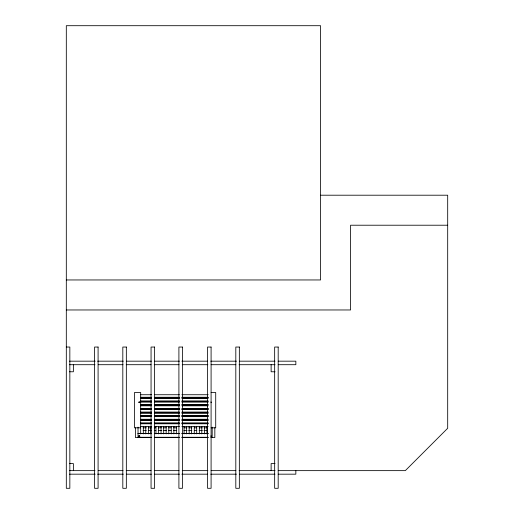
<?xml version="1.0" encoding="UTF-8"?>
<svg xmlns="http://www.w3.org/2000/svg" width="514" height="514" viewBox="0 0 514 514"><rect width="100%" height="100%" fill="white"/><g stroke="black" fill="none" stroke-linecap="round" stroke-linejoin="round"><path stroke-width="0.77" d="M139.133 435.602C138.105 436.836 140.598 436.836 139.57 435.602M210.978 402.745L211.299 402.314L210.978 401.89M210.978 436.643L211.299 436.219L210.978 435.801M320.563 195.204L447.688 195.204L447.688 428.265L405.315 470.644L278.19 470.644M447.688 225.216L350.58 225.216L350.58 309.968L66.312 309.968M66.312 279.957L320.563 279.957L320.563 25.7L66.312 25.7L66.312 488.3L69.84 488.3L69.84 347.046L66.312 347.046M69.519 361.175L95.199 361.175M97.609 361.175L123.289 361.175M126.502 361.175L151.379 361.175M154.592 361.175L179.47 361.175M181.879 361.175L207.56 361.175M210.772 361.175L236.453 361.175M239.665 361.175L274.977 361.175M278.19 361.175L295.846 361.175L295.846 364.702L278.19 364.702M69.448 364.702L94.987 364.702M98.193 364.702L123.013 364.702M126.213 364.702L151.032 364.702M154.232 364.702L179.052 364.702M182.258 364.702L207.874 364.702M211.081 364.702L235.9 364.702M239.1 364.702L275.048 364.702M69.448 371.77L73.373 371.77L73.373 364.702M275.048 371.77L271.122 371.77L271.122 364.702M211.081 392.497L215.713 392.497L215.713 427.809L211.081 427.809M140.418 394.733L151.585 394.733M154.772 394.733L179.489 394.733M181.885 394.733L208.196 394.733M140.418 397.251L151.585 397.251M154.772 397.251L179.489 397.251M181.885 397.251L208.196 397.251M140.418 397.656L151.585 397.656M154.772 397.656L179.489 397.656M181.885 397.656L208.196 397.656M140.675 397.797L151.084 397.797M154.29 397.797L179.11 397.797M182.309 397.797L207.932 397.797M140.418 398.421L151.585 398.421M154.772 398.421L179.489 398.421M181.885 398.421L208.196 398.421M140.418 401.01L151.585 401.01M154.772 401.01L179.489 401.01M181.885 401.01L208.196 401.01M140.418 401.293L151.585 401.293M154.772 401.293L179.489 401.293M181.885 401.293L208.196 401.293M138.825 402.121L151.585 402.121M154.772 402.121L179.489 402.121M181.885 402.121L208.196 402.121M140.418 404.756L151.585 404.756M154.772 404.756L179.489 404.756M181.885 404.756L208.196 404.756M140.418 404.897L151.585 404.897M154.772 404.897L179.489 404.897M181.885 404.897L208.196 404.897M140.418 405.803L151.585 405.803M154.772 405.803L179.489 405.803M181.885 405.803L208.196 405.803M140.418 409.382L151.585 409.382M154.772 409.382L179.489 409.382M181.885 409.382L208.196 409.382M140.418 409.433L151.585 409.433M154.772 409.433L179.489 409.433M181.885 409.433L208.196 409.433M140.418 412.08L151.585 412.029M154.772 412.029L179.489 412.08M181.885 412.08L208.196 412.029M140.418 412.941L151.585 412.941M154.772 412.941L179.489 412.941M181.885 412.941L208.196 412.941M140.418 413.038L151.585 413.038M154.772 413.038L179.489 413.038M181.885 413.038L208.196 413.038M140.418 415.582L151.585 415.582M154.772 415.582L179.489 415.582M181.885 415.582L208.196 415.582M140.418 415.678L151.585 415.678M154.772 415.678L179.489 415.678M181.885 415.678L208.196 415.678M140.418 416.501L151.585 416.501M154.772 416.501L179.489 416.501M181.885 416.501L208.196 416.501M140.418 416.642L151.585 416.642M154.772 416.642L179.489 416.642M181.885 416.642L208.196 416.642M140.418 419.276L151.585 419.276M154.772 419.276L179.489 419.276M181.885 419.276L208.196 419.276M140.418 420.066L151.585 420.066M154.772 420.066L179.489 420.066M181.885 420.066L208.196 420.066M140.418 420.253L151.585 420.253M154.772 420.253L179.489 420.253M181.885 420.253L208.196 420.253M140.418 422.874L151.585 422.874M154.772 422.874L179.489 422.874M181.885 422.874L208.196 422.874M140.418 423.536L151.585 423.536M154.772 423.536L179.489 423.536M181.885 423.536L208.196 423.536M140.418 423.78L151.585 423.78M154.772 423.78L179.489 423.78M181.885 423.78L208.196 423.78M140.418 426.382L151.585 426.382M154.772 426.382L179.489 426.382M181.885 426.382L208.196 426.382M140.675 427.809L134.495 427.809L134.495 392.497L140.675 392.497L140.675 433.932M143.078 427.815L146.278 427.815M148.681 427.815L151.084 427.815M154.29 427.815L155.89 427.815M158.293 427.815L161.492 427.815M163.099 427.815L166.298 427.815M168.701 427.815L171.104 427.815M173.507 427.815L176.707 427.815M183.916 427.815L187.115 427.815M188.715 427.815L191.921 427.815M194.324 427.815L196.727 427.815M199.13 427.815L202.33 427.815M203.929 427.815L207.136 427.815M143.078 430.462L146.278 430.462M148.681 430.462L151.084 430.462M154.29 430.462L155.89 430.462M158.293 430.462L161.492 430.462M163.099 430.462L166.298 430.462M168.701 430.462L171.104 430.462M173.507 430.462L176.707 430.462M183.916 430.462L187.115 430.462M188.715 430.462L191.921 430.462M194.324 430.462L196.727 430.462M199.13 430.462L202.33 430.462M203.929 430.462L207.136 430.462M138.028 433.373L151.585 433.373M154.772 433.373L179.489 433.373M181.885 433.373L208.215 433.373M138.028 433.527L151.585 433.527M154.772 433.527L179.489 433.617M181.885 433.617L208.196 433.617M138.028 437.279L151.585 437.279M154.772 437.279L179.489 437.279M181.885 437.279L208.196 437.279M151.585 437.523L135.381 437.523L135.381 427.809M154.772 437.523L179.489 437.523M181.885 437.523L208.196 437.523M210.862 437.523L214.833 437.523L214.833 427.809M69.448 463.583L73.373 463.583L73.373 470.644M275.048 463.583L271.122 463.583L271.122 470.644M69.448 470.644L94.987 470.644M98.193 470.644L123.013 470.644M126.213 470.644L151.032 470.644M154.232 470.644L179.052 470.644M182.258 470.644L207.874 470.644M211.081 470.644L235.9 470.644M239.1 470.644L275.048 470.644M69.519 474.178L95.199 474.178M97.609 474.178L123.289 474.178M126.502 474.178L151.379 474.178M154.592 474.178L179.47 474.178M181.879 474.178L207.56 474.178M210.772 474.178L236.453 474.178M239.665 474.178L274.977 474.178M278.19 474.178L295.846 474.178L295.846 470.644M212.186 427.128L212.186 437.523M206.885 426.479L206.885 433.932M204.443 426.479L204.443 433.932M201.796 426.479L201.796 433.932M199.348 426.479L199.348 433.932M196.701 426.479L196.701 433.932M194.26 426.479L194.26 433.932M191.606 426.479L191.606 433.932M189.165 426.479L189.165 433.932M186.518 426.479L186.518 433.932M184.07 426.479L184.07 433.932M176.328 426.479L176.328 433.932M173.886 426.479L173.886 433.932M171.233 426.479L171.233 433.932M168.791 426.479L168.791 433.932M166.144 426.479L166.144 433.932M163.696 426.479L163.696 433.932M161.049 426.479L161.049 433.932M158.601 426.479L158.601 433.932M155.954 426.479L155.954 433.932M150.865 426.479L150.865 433.932M148.417 426.479L148.417 433.932M145.77 426.479L145.77 433.932M143.322 426.479L143.322 433.932M140.675 437.17L140.675 437.523M138.028 427.128L138.028 437.523M138.928 402.199C139.467 403.888 140.238 401.01 138.928 402.199M138.973 436.007C139.41 437.221 140.187 435.191 138.973 436.007M98.09 347.046L94.563 347.046L94.563 488.3L98.09 488.3L98.09 347.046M126.341 347.046L122.814 347.046L122.814 488.3L126.341 488.3L126.341 347.046M154.592 347.046L151.058 347.046L151.058 488.3L154.592 488.3L154.592 347.046M182.438 347.046L178.904 347.046L178.904 488.3L182.438 488.3L182.438 347.046M211.093 347.046L207.56 347.046L207.56 488.3L211.093 488.3L211.093 347.046M239.344 347.046L235.81 347.046L235.81 488.3L239.344 488.3L239.344 347.046M278.19 347.046L274.656 347.046L274.656 488.3L278.19 488.3L278.19 347.046M151.585 408.45L140.418 408.45L151.585 408.469M179.489 408.45L154.772 408.45L179.489 408.469M208.196 408.45L181.885 408.45L208.196 408.469"/></g></svg>
